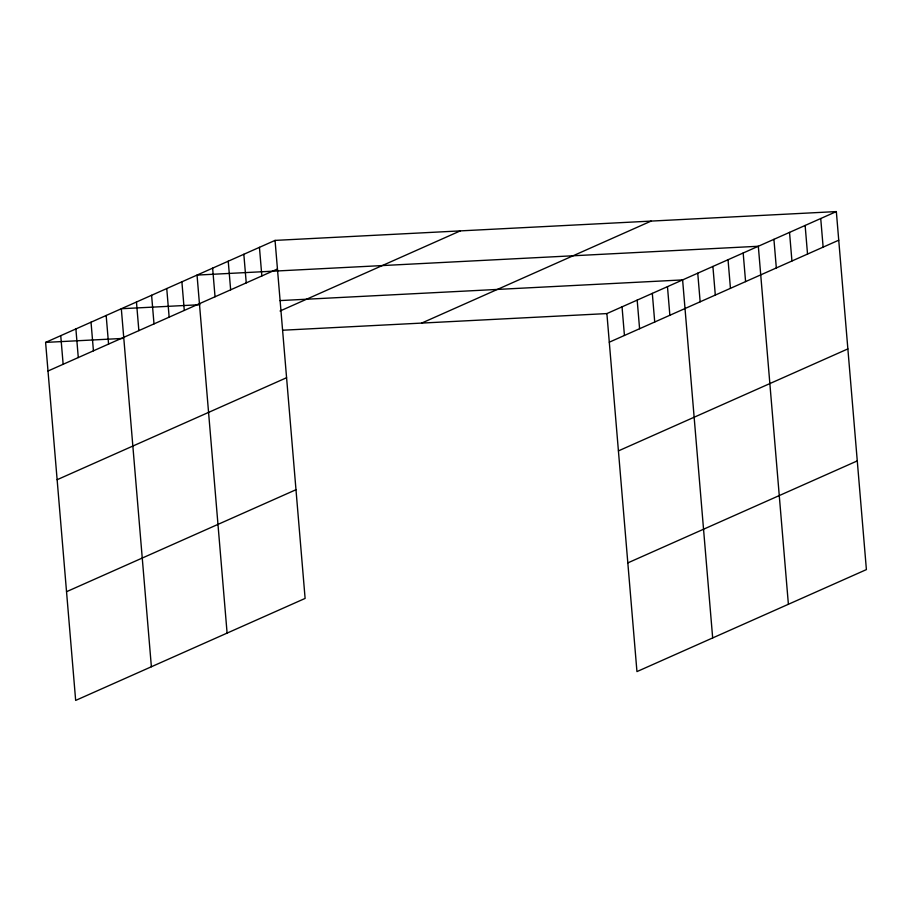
<?xml version="1.0" encoding="UTF-8"?>
<svg xmlns="http://www.w3.org/2000/svg" width="912" height="912" viewBox="0 0 912 912"><rect width="100%" height="100%" fill="white"/><g stroke="black" fill="none" stroke-linecap="round" stroke-linejoin="round"><path stroke-width="1.37" d="M275.048 240.403L305.11 598.42L75.662 700.416L45.6 342.399L275.048 240.403L836.338 211.584L866.4 569.601L636.952 671.597L606.89 313.58L836.338 211.584M48.005 371.013L277.442 269.017M280.041 311.015L460.275 230.896M57.125 479.712L286.573 377.728M421.663 323.087L651.111 221.092M609.296 342.194L838.744 240.198M66.53 591.706L295.978 489.721M618.427 450.893L847.864 348.908M627.832 562.886L857.269 460.902M199.899 304.711L121.319 308.735L151.381 666.752M279.881 300.595L682.609 279.916L712.671 637.933M45.6 342.399L122.778 338.432M282.743 330.224L606.89 313.58M820.732 218.527L823.137 247.141M805.136 225.458L807.53 254.072M789.53 232.389L791.935 261.003M773.923 239.332L776.329 267.946M788.39 604.28L758.328 246.263L197.038 275.082L227.099 633.099M743.177 253L745.583 281.614M728.038 259.726L730.444 288.34M712.899 266.464L715.304 295.078M697.748 273.19L700.154 301.804M667.47 286.653L669.864 315.267M652.319 293.379L654.725 322.004M637.18 300.116L639.586 328.73M622.041 306.842L624.435 335.456M259.441 247.346L261.847 275.96M243.835 254.277L246.24 282.891M228.239 261.208L230.645 289.822M212.633 268.151L215.038 296.765M181.887 281.819L184.292 310.433M166.748 288.545L169.153 317.159M151.597 295.283L154.003 323.897M136.458 302.009L138.863 330.623M106.168 315.472L108.574 344.086M91.029 322.198L93.434 350.824M75.89 328.936L78.284 357.55M60.739 335.662L63.145 364.276"/></g></svg>
